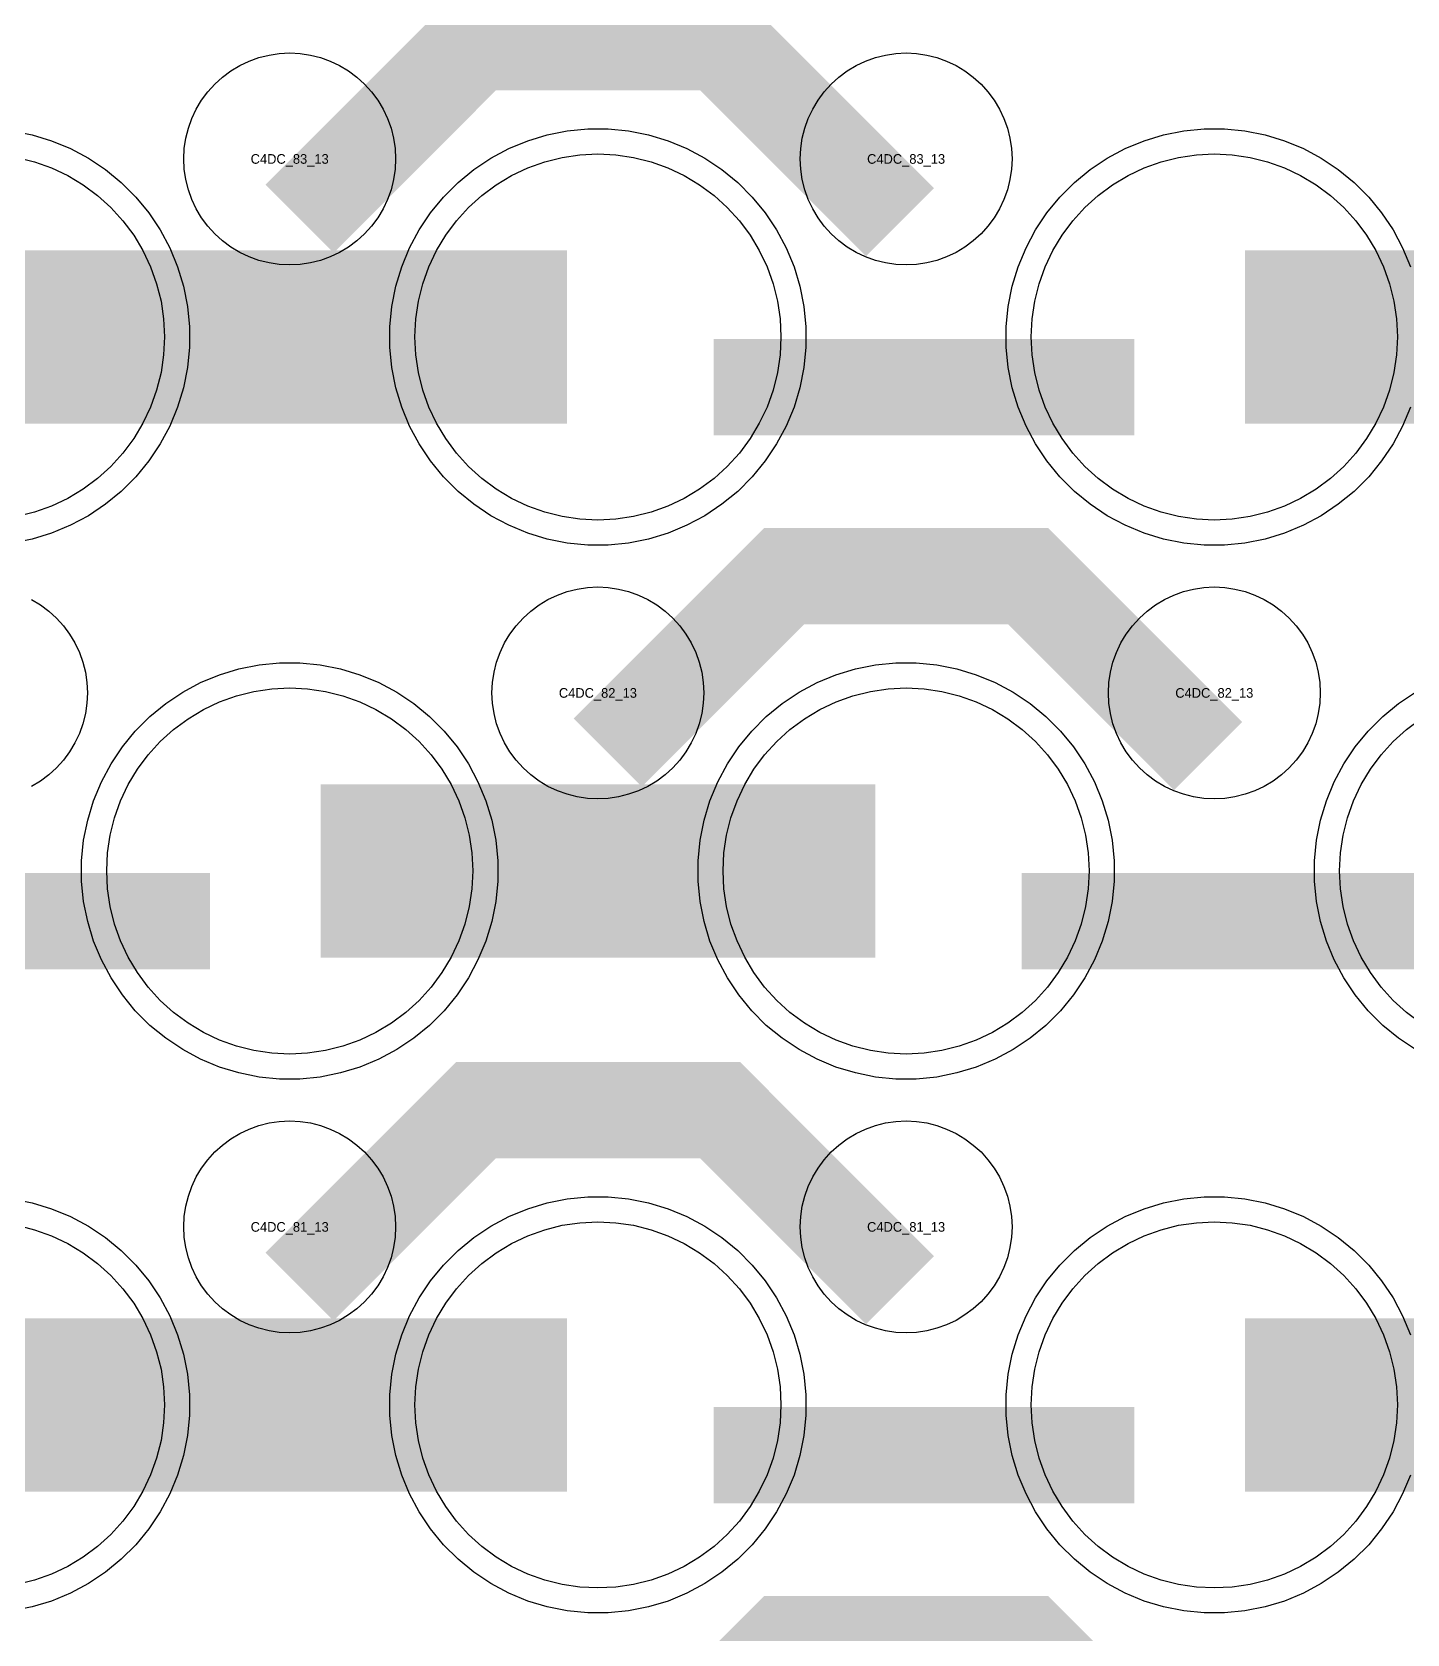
# Model space of a CAD drawing. Extents: x -11880 to 11880, y -14992 to 14992.
# Drawn here: x -7906.9 to -7550, y -3675.3 to -3259.6 of the extents above; entities that cross this region are included whole.
import ezdxf
from ezdxf.enums import TextEntityAlignment as Align

# ---------------------------------------------------------------- set-up
doc = ezdxf.new("R2010")
doc.units = 0
doc.header["$MEASUREMENT"] = 0
for name, color, linetype in [('GDS_775_DT_237', 138, 'CONTINUOUS'), ('RDL1_FS', 34, 'CONTINUOUS'), ('RDL_BS', 160, 'CONTINUOUS')]:
    doc.layers.add(name, color=color, linetype=linetype)

msp = doc.modelspace()

# ---------------------------------------------------------------- linework, layer by layer
at = {"layer": 'RDL1_FS'}
for points in [[(-7910.732, -3292.149), (-7906.209, -3293.281), (-7901.819, -3294.853), (-7897.605, -3296.845), (-7893.605, -3299.243), (-7889.86, -3302.021), (-7886.406, -3305.151), (-7883.276, -3308.605), (-7880.498, -3312.35), (-7878.1, -3316.35), (-7876.108, -3320.564), (-7874.536, -3324.954), (-7873.404, -3329.477), (-7872.72, -3334.088), (-7872.491, -3338.745), (-7872.72, -3343.402), (-7873.404, -3348.013), (-7874.536, -3352.536), (-7876.108, -3356.926), (-7878.1, -3361.14), (-7880.498, -3365.14), (-7883.276, -3368.885), (-7886.406, -3372.339), (-7889.86, -3375.469), (-7893.605, -3378.247), (-7897.605, -3380.645), (-7901.819, -3382.637), (-7906.209, -3384.209), (-7910.732, -3385.341)], [(-7546.395, -3516.812), (-7550.14, -3514.034), (-7553.594, -3510.904), (-7556.724, -3507.45), (-7559.502, -3503.705), (-7561.9, -3499.705), (-7563.892, -3495.491), (-7565.464, -3491.101), (-7566.596, -3486.578), (-7567.28, -3481.967), (-7567.509, -3477.31), (-7567.28, -3472.653), (-7566.596, -3468.042), (-7565.464, -3463.519), (-7563.892, -3459.129), (-7561.9, -3454.915), (-7559.502, -3450.915), (-7556.724, -3447.17), (-7553.594, -3443.716), (-7550.14, -3440.586), (-7546.395, -3437.808)], [(-7910.732, -3569.279), (-7906.209, -3570.411), (-7901.819, -3571.983), (-7897.605, -3573.975), (-7893.605, -3576.373), (-7889.86, -3579.151), (-7886.406, -3582.281), (-7883.276, -3585.735), (-7880.498, -3589.48), (-7878.1, -3593.48), (-7876.108, -3597.694), (-7874.536, -3602.084), (-7873.404, -3606.607), (-7872.72, -3611.218), (-7872.491, -3615.875), (-7872.72, -3620.532), (-7873.404, -3625.143), (-7874.536, -3629.666), (-7876.108, -3634.056), (-7878.1, -3638.27), (-7880.498, -3642.27), (-7883.276, -3646.015), (-7886.406, -3649.469), (-7889.86, -3652.599), (-7893.605, -3655.377), (-7897.605, -3657.775), (-7901.819, -3659.767), (-7906.209, -3661.339), (-7910.732, -3662.471)]]:
    msp.add_lwpolyline(points, dxfattribs=at)
for points in [[(-7760, -3386.254), (-7764.657, -3386.025), (-7769.268, -3385.341), (-7773.791, -3384.209), (-7778.181, -3382.637), (-7782.395, -3380.645), (-7786.395, -3378.247), (-7790.14, -3375.469), (-7793.594, -3372.339), (-7796.724, -3368.885), (-7799.502, -3365.14), (-7801.9, -3361.14), (-7803.892, -3356.926), (-7805.464, -3352.536), (-7806.596, -3348.013), (-7807.28, -3343.402), (-7807.509, -3338.745), (-7807.28, -3334.088), (-7806.596, -3329.477), (-7805.464, -3324.954), (-7803.892, -3320.564), (-7801.9, -3316.35), (-7799.502, -3312.35), (-7796.724, -3308.605), (-7793.594, -3305.151), (-7790.14, -3302.021), (-7786.395, -3299.243), (-7782.395, -3296.845), (-7778.181, -3294.853), (-7773.791, -3293.281), (-7769.268, -3292.149), (-7764.657, -3291.465), (-7760, -3291.236), (-7755.343, -3291.465), (-7750.732, -3292.149), (-7746.209, -3293.281), (-7741.819, -3294.853), (-7737.605, -3296.845), (-7733.605, -3299.243), (-7729.86, -3302.021), (-7726.406, -3305.151), (-7723.276, -3308.605), (-7720.498, -3312.35), (-7718.1, -3316.35), (-7716.108, -3320.564), (-7714.536, -3324.954), (-7713.404, -3329.477), (-7712.72, -3334.088), (-7712.491, -3338.745), (-7712.72, -3343.402), (-7713.404, -3348.013), (-7714.536, -3352.536), (-7716.108, -3356.926), (-7718.1, -3361.14), (-7720.498, -3365.14), (-7723.276, -3368.885), (-7726.406, -3372.339), (-7729.86, -3375.469), (-7733.605, -3378.247), (-7737.605, -3380.645), (-7741.819, -3382.637), (-7746.209, -3384.209), (-7750.732, -3385.341), (-7755.343, -3386.025)], [(-7600, -3386.254), (-7604.657, -3386.025), (-7609.268, -3385.341), (-7613.791, -3384.209), (-7618.181, -3382.637), (-7622.395, -3380.645), (-7626.395, -3378.247), (-7630.14, -3375.469), (-7633.594, -3372.339), (-7636.724, -3368.885), (-7639.502, -3365.14), (-7641.9, -3361.14), (-7643.892, -3356.926), (-7645.464, -3352.536), (-7646.596, -3348.013), (-7647.28, -3343.402), (-7647.509, -3338.745), (-7647.28, -3334.088), (-7646.596, -3329.477), (-7645.464, -3324.954), (-7643.892, -3320.564), (-7641.9, -3316.35), (-7639.502, -3312.35), (-7636.724, -3308.605), (-7633.594, -3305.151), (-7630.14, -3302.021), (-7626.395, -3299.243), (-7622.395, -3296.845), (-7618.181, -3294.853), (-7613.791, -3293.281), (-7609.268, -3292.149), (-7604.657, -3291.465), (-7600, -3291.236), (-7595.343, -3291.465), (-7590.732, -3292.149), (-7586.209, -3293.281), (-7581.819, -3294.853), (-7577.605, -3296.845), (-7573.605, -3299.243), (-7569.86, -3302.021), (-7566.406, -3305.151), (-7563.276, -3308.605), (-7560.498, -3312.35), (-7558.1, -3316.35), (-7556.108, -3320.564), (-7554.536, -3324.954), (-7553.404, -3329.477), (-7552.72, -3334.088), (-7552.491, -3338.745), (-7552.72, -3343.402), (-7553.404, -3348.013), (-7554.536, -3352.536), (-7556.108, -3356.926), (-7558.1, -3361.14), (-7560.498, -3365.14), (-7563.276, -3368.885), (-7566.406, -3372.339), (-7569.86, -3375.469), (-7573.605, -3378.247), (-7577.605, -3380.645), (-7581.819, -3382.637), (-7586.209, -3384.209), (-7590.732, -3385.341), (-7595.343, -3386.025)], [(-7840, -3524.819), (-7844.657, -3524.59), (-7849.268, -3523.906), (-7853.791, -3522.774), (-7858.181, -3521.202), (-7862.395, -3519.21), (-7866.395, -3516.812), (-7870.14, -3514.034), (-7873.594, -3510.904), (-7876.724, -3507.45), (-7879.502, -3503.705), (-7881.9, -3499.705), (-7883.892, -3495.491), (-7885.464, -3491.101), (-7886.596, -3486.578), (-7887.28, -3481.967), (-7887.509, -3477.31), (-7887.28, -3472.653), (-7886.596, -3468.042), (-7885.464, -3463.519), (-7883.892, -3459.129), (-7881.9, -3454.915), (-7879.502, -3450.915), (-7876.724, -3447.17), (-7873.594, -3443.716), (-7870.14, -3440.586), (-7866.395, -3437.808), (-7862.395, -3435.41), (-7858.181, -3433.418), (-7853.791, -3431.846), (-7849.268, -3430.714), (-7844.657, -3430.03), (-7840, -3429.801), (-7835.343, -3430.03), (-7830.732, -3430.714), (-7826.209, -3431.846), (-7821.819, -3433.418), (-7817.605, -3435.41), (-7813.605, -3437.808), (-7809.86, -3440.586), (-7806.406, -3443.716), (-7803.276, -3447.17), (-7800.498, -3450.915), (-7798.1, -3454.915), (-7796.108, -3459.129), (-7794.536, -3463.519), (-7793.404, -3468.042), (-7792.72, -3472.653), (-7792.491, -3477.31), (-7792.72, -3481.967), (-7793.404, -3486.578), (-7794.536, -3491.101), (-7796.108, -3495.491), (-7798.1, -3499.705), (-7800.498, -3503.705), (-7803.276, -3507.45), (-7806.406, -3510.904), (-7809.86, -3514.034), (-7813.605, -3516.812), (-7817.605, -3519.21), (-7821.819, -3521.202), (-7826.209, -3522.774), (-7830.732, -3523.906), (-7835.343, -3524.59)], [(-7680, -3524.819), (-7684.657, -3524.59), (-7689.268, -3523.906), (-7693.791, -3522.774), (-7698.181, -3521.202), (-7702.395, -3519.21), (-7706.395, -3516.812), (-7710.14, -3514.034), (-7713.594, -3510.904), (-7716.724, -3507.45), (-7719.502, -3503.705), (-7721.9, -3499.705), (-7723.892, -3495.491), (-7725.464, -3491.101), (-7726.596, -3486.578), (-7727.28, -3481.967), (-7727.509, -3477.31), (-7727.28, -3472.653), (-7726.596, -3468.042), (-7725.464, -3463.519), (-7723.892, -3459.129), (-7721.9, -3454.915), (-7719.502, -3450.915), (-7716.724, -3447.17), (-7713.594, -3443.716), (-7710.14, -3440.586), (-7706.395, -3437.808), (-7702.395, -3435.41), (-7698.181, -3433.418), (-7693.791, -3431.846), (-7689.268, -3430.714), (-7684.657, -3430.03), (-7680, -3429.801), (-7675.343, -3430.03), (-7670.732, -3430.714), (-7666.209, -3431.846), (-7661.819, -3433.418), (-7657.605, -3435.41), (-7653.605, -3437.808), (-7649.86, -3440.586), (-7646.406, -3443.716), (-7643.276, -3447.17), (-7640.498, -3450.915), (-7638.1, -3454.915), (-7636.108, -3459.129), (-7634.536, -3463.519), (-7633.404, -3468.042), (-7632.72, -3472.653), (-7632.491, -3477.31), (-7632.72, -3481.967), (-7633.404, -3486.578), (-7634.536, -3491.101), (-7636.108, -3495.491), (-7638.1, -3499.705), (-7640.498, -3503.705), (-7643.276, -3507.45), (-7646.406, -3510.904), (-7649.86, -3514.034), (-7653.605, -3516.812), (-7657.605, -3519.21), (-7661.819, -3521.202), (-7666.209, -3522.774), (-7670.732, -3523.906), (-7675.343, -3524.59)], [(-7760, -3663.384), (-7764.657, -3663.155), (-7769.268, -3662.471), (-7773.791, -3661.339), (-7778.181, -3659.767), (-7782.395, -3657.775), (-7786.395, -3655.377), (-7790.14, -3652.599), (-7793.594, -3649.469), (-7796.724, -3646.015), (-7799.502, -3642.27), (-7801.9, -3638.27), (-7803.892, -3634.056), (-7805.464, -3629.666), (-7806.596, -3625.143), (-7807.28, -3620.532), (-7807.509, -3615.875), (-7807.28, -3611.218), (-7806.596, -3606.607), (-7805.464, -3602.084), (-7803.892, -3597.694), (-7801.9, -3593.48), (-7799.502, -3589.48), (-7796.724, -3585.735), (-7793.594, -3582.281), (-7790.14, -3579.151), (-7786.395, -3576.373), (-7782.395, -3573.975), (-7778.181, -3571.983), (-7773.791, -3570.411), (-7769.268, -3569.279), (-7764.657, -3568.595), (-7760, -3568.366), (-7755.343, -3568.595), (-7750.732, -3569.279), (-7746.209, -3570.411), (-7741.819, -3571.983), (-7737.605, -3573.975), (-7733.605, -3576.373), (-7729.86, -3579.151), (-7726.406, -3582.281), (-7723.276, -3585.735), (-7720.498, -3589.48), (-7718.1, -3593.48), (-7716.108, -3597.694), (-7714.536, -3602.084), (-7713.404, -3606.607), (-7712.72, -3611.218), (-7712.491, -3615.875), (-7712.72, -3620.532), (-7713.404, -3625.143), (-7714.536, -3629.666), (-7716.108, -3634.056), (-7718.1, -3638.27), (-7720.498, -3642.27), (-7723.276, -3646.015), (-7726.406, -3649.469), (-7729.86, -3652.599), (-7733.605, -3655.377), (-7737.605, -3657.775), (-7741.819, -3659.767), (-7746.209, -3661.339), (-7750.732, -3662.471), (-7755.343, -3663.155)], [(-7600, -3663.384), (-7604.657, -3663.155), (-7609.268, -3662.471), (-7613.791, -3661.339), (-7618.181, -3659.767), (-7622.395, -3657.775), (-7626.395, -3655.377), (-7630.14, -3652.599), (-7633.594, -3649.469), (-7636.724, -3646.015), (-7639.502, -3642.27), (-7641.9, -3638.27), (-7643.892, -3634.056), (-7645.464, -3629.666), (-7646.596, -3625.143), (-7647.28, -3620.532), (-7647.509, -3615.875), (-7647.28, -3611.218), (-7646.596, -3606.607), (-7645.464, -3602.084), (-7643.892, -3597.694), (-7641.9, -3593.48), (-7639.502, -3589.48), (-7636.724, -3585.735), (-7633.594, -3582.281), (-7630.14, -3579.151), (-7626.395, -3576.373), (-7622.395, -3573.975), (-7618.181, -3571.983), (-7613.791, -3570.411), (-7609.268, -3569.279), (-7604.657, -3568.595), (-7600, -3568.366), (-7595.343, -3568.595), (-7590.732, -3569.279), (-7586.209, -3570.411), (-7581.819, -3571.983), (-7577.605, -3573.975), (-7573.605, -3576.373), (-7569.86, -3579.151), (-7566.406, -3582.281), (-7563.276, -3585.735), (-7560.498, -3589.48), (-7558.1, -3593.48), (-7556.108, -3597.694), (-7554.536, -3602.084), (-7553.404, -3606.607), (-7552.72, -3611.218), (-7552.491, -3615.875), (-7552.72, -3620.532), (-7553.404, -3625.143), (-7554.536, -3629.666), (-7556.108, -3634.056), (-7558.1, -3638.27), (-7560.498, -3642.27), (-7563.276, -3646.015), (-7566.406, -3649.469), (-7569.86, -3652.599), (-7573.605, -3655.377), (-7577.605, -3657.775), (-7581.819, -3659.767), (-7586.209, -3661.339), (-7590.732, -3662.471), (-7595.343, -3663.155)]]:
    msp.add_lwpolyline(points, close=True, dxfattribs=at)
for points in [[(-7911.998, -3338.745, 45, 45, 0), (-7839.998, -3338.745, 45, 45, 0)], [(-7839.998, -3338.745, 45, 45, 0), (-7767.998, -3338.745, 45, 45, 0)], [(-7591.998, -3338.745, 45, 45, 0), (-7519.998, -3338.745, 45, 45, 0)], [(-7831.998, -3477.31, 45, 45, 0), (-7759.998, -3477.31, 45, 45, 0)], [(-7759.998, -3477.31, 45, 45, 0), (-7687.998, -3477.31, 45, 45, 0)], [(-7911.998, -3615.875, 45, 45, 0), (-7839.998, -3615.875, 45, 45, 0)], [(-7839.998, -3615.875, 45, 45, 0), (-7767.998, -3615.875, 45, 45, 0)], [(-7591.998, -3615.875, 45, 45, 0), (-7519.998, -3615.875, 45, 45, 0)]]:
    msp.add_lwpolyline(points, format="xyseb", dxfattribs=at)
at = {"layer": 'RDL_BS'}
for points in [[(-7837.438, -3308.059, 25, 25, 0), (-7791.623, -3262.244, 25, 25, 0), (-7758.07, -3262.244, 25, 25, 0)], [(-7681.599, -3308.958, 25, 25, 0), (-7728.313, -3262.244, 25, 25, 0), (-7758.071, -3262.244, 25, 25, 0)], [(-7729.984, -3351.758, 25, 25, 0), (-7620.719, -3351.758, 25, 25, 0)], [(-7757.438, -3446.624, 25, 25, 0), (-7711.623, -3400.809, 25, 25, 0), (-7678.07, -3400.809, 25, 25, 0)], [(-7601.599, -3447.523, 25, 25, 0), (-7648.313, -3400.809, 25, 25, 0), (-7678.071, -3400.809, 25, 25, 0)], [(-7969.984, -3490.323, 25, 25, 0), (-7860.719, -3490.323, 25, 25, 0)], [(-7649.984, -3490.323, 25, 25, 0), (-7540.719, -3490.323, 25, 25, 0)], [(-7837.438, -3585.189, 25, 25, 0), (-7791.623, -3539.374, 25, 25, 0), (-7758.07, -3539.374, 25, 25, 0)], [(-7681.599, -3586.088, 25, 25, 0), (-7728.313, -3539.374, 25, 25, 0), (-7758.071, -3539.374, 25, 25, 0)], [(-7729.984, -3628.888, 25, 25, 0), (-7620.719, -3628.888, 25, 25, 0)], [(-7757.438, -3723.754, 25, 25, 0), (-7711.623, -3677.939, 25, 25, 0), (-7678.07, -3677.939, 25, 25, 0)], [(-7601.599, -3724.653, 25, 25, 0), (-7648.313, -3677.939, 25, 25, 0), (-7678.071, -3677.939, 25, 25, 0)]]:
    msp.add_lwpolyline(points, format="xyseb", dxfattribs=at)
for points in [[(-7840, -3320.051), (-7842.693, -3319.919), (-7845.365, -3319.523), (-7847.984, -3318.866), (-7850.519, -3317.959), (-7852.956, -3316.807), (-7855.28, -3315.414), (-7857.443, -3313.811), (-7859.442, -3311.999), (-7861.254, -3310), (-7862.857, -3307.837), (-7864.25, -3305.513), (-7865.402, -3303.076), (-7866.309, -3300.541), (-7866.966, -3297.922), (-7867.362, -3295.25), (-7867.494, -3292.557), (-7867.362, -3289.864), (-7866.966, -3287.192), (-7866.309, -3284.573), (-7865.402, -3282.038), (-7864.25, -3279.601), (-7862.857, -3277.277), (-7861.254, -3275.114), (-7859.442, -3273.115), (-7857.443, -3271.303), (-7855.28, -3269.7), (-7852.956, -3268.307), (-7850.519, -3267.155), (-7847.984, -3266.248), (-7845.365, -3265.591), (-7842.693, -3265.195), (-7840, -3265.063), (-7837.307, -3265.195), (-7834.635, -3265.591), (-7832.016, -3266.248), (-7829.481, -3267.155), (-7827.044, -3268.307), (-7824.72, -3269.7), (-7822.557, -3271.303), (-7820.558, -3273.115), (-7818.746, -3275.114), (-7817.143, -3277.277), (-7815.75, -3279.601), (-7814.598, -3282.038), (-7813.691, -3284.573), (-7813.034, -3287.192), (-7812.638, -3289.864), (-7812.506, -3292.557), (-7812.638, -3295.25), (-7813.034, -3297.922), (-7813.691, -3300.541), (-7814.598, -3303.076), (-7815.75, -3305.513), (-7817.143, -3307.837), (-7818.746, -3310), (-7820.558, -3311.999), (-7822.557, -3313.811), (-7824.72, -3315.414), (-7827.044, -3316.807), (-7829.481, -3317.959), (-7832.016, -3318.866), (-7834.635, -3319.523), (-7837.307, -3319.919)], [(-7680, -3320.051), (-7682.693, -3319.919), (-7685.365, -3319.523), (-7687.984, -3318.866), (-7690.519, -3317.959), (-7692.956, -3316.807), (-7695.28, -3315.414), (-7697.443, -3313.811), (-7699.442, -3311.999), (-7701.254, -3310), (-7702.857, -3307.837), (-7704.25, -3305.513), (-7705.402, -3303.076), (-7706.309, -3300.541), (-7706.966, -3297.922), (-7707.362, -3295.25), (-7707.494, -3292.557), (-7707.362, -3289.864), (-7706.966, -3287.192), (-7706.309, -3284.573), (-7705.402, -3282.038), (-7704.25, -3279.601), (-7702.857, -3277.277), (-7701.254, -3275.114), (-7699.442, -3273.115), (-7697.443, -3271.303), (-7695.28, -3269.7), (-7692.956, -3268.307), (-7690.519, -3267.155), (-7687.984, -3266.248), (-7685.365, -3265.591), (-7682.693, -3265.195), (-7680, -3265.063), (-7677.307, -3265.195), (-7674.635, -3265.591), (-7672.016, -3266.248), (-7669.481, -3267.155), (-7667.044, -3268.307), (-7664.72, -3269.7), (-7662.557, -3271.303), (-7660.558, -3273.115), (-7658.746, -3275.114), (-7657.143, -3277.277), (-7655.75, -3279.601), (-7654.598, -3282.038), (-7653.691, -3284.573), (-7653.034, -3287.192), (-7652.638, -3289.864), (-7652.506, -3292.557), (-7652.638, -3295.25), (-7653.034, -3297.922), (-7653.691, -3300.541), (-7654.598, -3303.076), (-7655.75, -3305.513), (-7657.143, -3307.837), (-7658.746, -3310), (-7660.558, -3311.999), (-7662.557, -3313.811), (-7664.72, -3315.414), (-7667.044, -3316.807), (-7669.481, -3317.959), (-7672.016, -3318.866), (-7674.635, -3319.523), (-7677.307, -3319.919)], [(-7762.644, -3392.745), (-7767.938, -3392.228), (-7773.165, -3391.182), (-7778.205, -3389.651), (-7783.115, -3387.62), (-7787.777, -3385.128), (-7792.191, -3382.181), (-7796.292, -3378.819), (-7800.074, -3375.037), (-7803.436, -3370.936), (-7806.383, -3366.522), (-7808.875, -3361.86), (-7810.906, -3356.95), (-7812.437, -3351.91), (-7813.483, -3346.683), (-7814, -3341.389), (-7814, -3336.101), (-7813.483, -3330.807), (-7812.437, -3325.58), (-7810.906, -3320.54), (-7808.875, -3315.63), (-7806.383, -3310.968), (-7803.436, -3306.554), (-7800.074, -3302.453), (-7796.292, -3298.671), (-7792.191, -3295.309), (-7787.777, -3292.362), (-7783.115, -3289.87), (-7778.205, -3287.839), (-7773.165, -3286.308), (-7767.938, -3285.262), (-7762.644, -3284.745), (-7757.356, -3284.745), (-7752.062, -3285.262), (-7746.835, -3286.308), (-7741.795, -3287.839), (-7736.885, -3289.87), (-7732.223, -3292.362), (-7727.809, -3295.309), (-7723.708, -3298.671), (-7719.926, -3302.453), (-7716.564, -3306.554), (-7713.617, -3310.968), (-7711.125, -3315.63), (-7709.094, -3320.54), (-7707.563, -3325.58), (-7706.517, -3330.807), (-7706, -3336.101), (-7706, -3341.389), (-7706.517, -3346.683), (-7707.563, -3351.91), (-7709.094, -3356.95), (-7711.125, -3361.86), (-7713.617, -3366.522), (-7716.564, -3370.936), (-7719.926, -3375.037), (-7723.708, -3378.819), (-7727.809, -3382.181), (-7732.223, -3385.128), (-7736.885, -3387.62), (-7741.795, -3389.651), (-7746.835, -3391.182), (-7752.062, -3392.228), (-7757.356, -3392.745)], [(-7760, -3458.616), (-7762.693, -3458.484), (-7765.365, -3458.088), (-7767.984, -3457.431), (-7770.519, -3456.524), (-7772.956, -3455.372), (-7775.28, -3453.979), (-7777.443, -3452.376), (-7779.442, -3450.564), (-7781.254, -3448.565), (-7782.857, -3446.402), (-7784.25, -3444.078), (-7785.402, -3441.641), (-7786.309, -3439.106), (-7786.966, -3436.487), (-7787.362, -3433.815), (-7787.494, -3431.122), (-7787.362, -3428.429), (-7786.966, -3425.757), (-7786.309, -3423.138), (-7785.402, -3420.603), (-7784.25, -3418.166), (-7782.857, -3415.842), (-7781.254, -3413.679), (-7779.442, -3411.68), (-7777.443, -3409.868), (-7775.28, -3408.265), (-7772.956, -3406.872), (-7770.519, -3405.72), (-7767.984, -3404.813), (-7765.365, -3404.156), (-7762.693, -3403.76), (-7760, -3403.628), (-7757.307, -3403.76), (-7754.635, -3404.156), (-7752.016, -3404.813), (-7749.481, -3405.72), (-7747.044, -3406.872), (-7744.72, -3408.265), (-7742.557, -3409.868), (-7740.558, -3411.68), (-7738.746, -3413.679), (-7737.143, -3415.842), (-7735.75, -3418.166), (-7734.598, -3420.603), (-7733.691, -3423.138), (-7733.034, -3425.757), (-7732.638, -3428.429), (-7732.506, -3431.122), (-7732.638, -3433.815), (-7733.034, -3436.487), (-7733.691, -3439.106), (-7734.598, -3441.641), (-7735.75, -3444.078), (-7737.143, -3446.402), (-7738.746, -3448.565), (-7740.558, -3450.564), (-7742.557, -3452.376), (-7744.72, -3453.979), (-7747.044, -3455.372), (-7749.481, -3456.524), (-7752.016, -3457.431), (-7754.635, -3458.088), (-7757.307, -3458.484)], [(-7600, -3458.616), (-7602.693, -3458.484), (-7605.365, -3458.088), (-7607.984, -3457.431), (-7610.519, -3456.524), (-7612.956, -3455.372), (-7615.28, -3453.979), (-7617.443, -3452.376), (-7619.442, -3450.564), (-7621.254, -3448.565), (-7622.857, -3446.402), (-7624.25, -3444.078), (-7625.402, -3441.641), (-7626.309, -3439.106), (-7626.966, -3436.487), (-7627.362, -3433.815), (-7627.494, -3431.122), (-7627.362, -3428.429), (-7626.966, -3425.757), (-7626.309, -3423.138), (-7625.402, -3420.603), (-7624.25, -3418.166), (-7622.857, -3415.842), (-7621.254, -3413.679), (-7619.442, -3411.68), (-7617.443, -3409.868), (-7615.28, -3408.265), (-7612.956, -3406.872), (-7610.519, -3405.72), (-7607.984, -3404.813), (-7605.365, -3404.156), (-7602.693, -3403.76), (-7600, -3403.628), (-7597.307, -3403.76), (-7594.635, -3404.156), (-7592.016, -3404.813), (-7589.481, -3405.72), (-7587.044, -3406.872), (-7584.72, -3408.265), (-7582.557, -3409.868), (-7580.558, -3411.68), (-7578.746, -3413.679), (-7577.143, -3415.842), (-7575.75, -3418.166), (-7574.598, -3420.603), (-7573.691, -3423.138), (-7573.034, -3425.757), (-7572.638, -3428.429), (-7572.506, -3431.122), (-7572.638, -3433.815), (-7573.034, -3436.487), (-7573.691, -3439.106), (-7574.598, -3441.641), (-7575.75, -3444.078), (-7577.143, -3446.402), (-7578.746, -3448.565), (-7580.558, -3450.564), (-7582.557, -3452.376), (-7584.72, -3453.979), (-7587.044, -3455.372), (-7589.481, -3456.524), (-7592.016, -3457.431), (-7594.635, -3458.088), (-7597.307, -3458.484)], [(-7842.644, -3531.31), (-7847.938, -3530.793), (-7853.165, -3529.747), (-7858.205, -3528.216), (-7863.115, -3526.185), (-7867.777, -3523.693), (-7872.191, -3520.746), (-7876.292, -3517.384), (-7880.074, -3513.602), (-7883.436, -3509.501), (-7886.383, -3505.087), (-7888.875, -3500.425), (-7890.906, -3495.515), (-7892.437, -3490.475), (-7893.483, -3485.248), (-7894, -3479.954), (-7894, -3474.666), (-7893.483, -3469.372), (-7892.437, -3464.145), (-7890.906, -3459.105), (-7888.875, -3454.195), (-7886.383, -3449.533), (-7883.436, -3445.119), (-7880.074, -3441.018), (-7876.292, -3437.236), (-7872.191, -3433.874), (-7867.777, -3430.927), (-7863.115, -3428.435), (-7858.205, -3426.404), (-7853.165, -3424.873), (-7847.938, -3423.827), (-7842.644, -3423.31), (-7837.356, -3423.31), (-7832.062, -3423.827), (-7826.835, -3424.873), (-7821.795, -3426.404), (-7816.885, -3428.435), (-7812.223, -3430.927), (-7807.809, -3433.874), (-7803.708, -3437.236), (-7799.926, -3441.018), (-7796.564, -3445.119), (-7793.617, -3449.533), (-7791.125, -3454.195), (-7789.094, -3459.105), (-7787.563, -3464.145), (-7786.517, -3469.372), (-7786, -3474.666), (-7786, -3479.954), (-7786.517, -3485.248), (-7787.563, -3490.475), (-7789.094, -3495.515), (-7791.125, -3500.425), (-7793.617, -3505.087), (-7796.564, -3509.501), (-7799.926, -3513.602), (-7803.708, -3517.384), (-7807.809, -3520.746), (-7812.223, -3523.693), (-7816.885, -3526.185), (-7821.795, -3528.216), (-7826.835, -3529.747), (-7832.062, -3530.793), (-7837.356, -3531.31)], [(-7682.644, -3531.31), (-7687.938, -3530.793), (-7693.165, -3529.747), (-7698.205, -3528.216), (-7703.115, -3526.185), (-7707.777, -3523.693), (-7712.191, -3520.746), (-7716.292, -3517.384), (-7720.074, -3513.602), (-7723.436, -3509.501), (-7726.383, -3505.087), (-7728.875, -3500.425), (-7730.906, -3495.515), (-7732.437, -3490.475), (-7733.483, -3485.248), (-7734, -3479.954), (-7734, -3474.666), (-7733.483, -3469.372), (-7732.437, -3464.145), (-7730.906, -3459.105), (-7728.875, -3454.195), (-7726.383, -3449.533), (-7723.436, -3445.119), (-7720.074, -3441.018), (-7716.292, -3437.236), (-7712.191, -3433.874), (-7707.777, -3430.927), (-7703.115, -3428.435), (-7698.205, -3426.404), (-7693.165, -3424.873), (-7687.938, -3423.827), (-7682.644, -3423.31), (-7677.356, -3423.31), (-7672.062, -3423.827), (-7666.835, -3424.873), (-7661.795, -3426.404), (-7656.885, -3428.435), (-7652.223, -3430.927), (-7647.809, -3433.874), (-7643.708, -3437.236), (-7639.926, -3441.018), (-7636.564, -3445.119), (-7633.617, -3449.533), (-7631.125, -3454.195), (-7629.094, -3459.105), (-7627.563, -3464.145), (-7626.517, -3469.372), (-7626, -3474.666), (-7626, -3479.954), (-7626.517, -3485.248), (-7627.563, -3490.475), (-7629.094, -3495.515), (-7631.125, -3500.425), (-7633.617, -3505.087), (-7636.564, -3509.501), (-7639.926, -3513.602), (-7643.708, -3517.384), (-7647.809, -3520.746), (-7652.223, -3523.693), (-7656.885, -3526.185), (-7661.795, -3528.216), (-7666.835, -3529.747), (-7672.062, -3530.793), (-7677.356, -3531.31)], [(-7840, -3597.181), (-7842.693, -3597.049), (-7845.365, -3596.653), (-7847.984, -3595.996), (-7850.519, -3595.089), (-7852.956, -3593.937), (-7855.28, -3592.544), (-7857.443, -3590.941), (-7859.442, -3589.129), (-7861.254, -3587.13), (-7862.857, -3584.967), (-7864.25, -3582.643), (-7865.402, -3580.206), (-7866.309, -3577.671), (-7866.966, -3575.052), (-7867.362, -3572.38), (-7867.494, -3569.687), (-7867.362, -3566.994), (-7866.966, -3564.322), (-7866.309, -3561.703), (-7865.402, -3559.168), (-7864.25, -3556.731), (-7862.857, -3554.407), (-7861.254, -3552.244), (-7859.442, -3550.245), (-7857.443, -3548.433), (-7855.28, -3546.83), (-7852.956, -3545.437), (-7850.519, -3544.285), (-7847.984, -3543.378), (-7845.365, -3542.721), (-7842.693, -3542.325), (-7840, -3542.193), (-7837.307, -3542.325), (-7834.635, -3542.721), (-7832.016, -3543.378), (-7829.481, -3544.285), (-7827.044, -3545.437), (-7824.72, -3546.83), (-7822.557, -3548.433), (-7820.558, -3550.245), (-7818.746, -3552.244), (-7817.143, -3554.407), (-7815.75, -3556.731), (-7814.598, -3559.168), (-7813.691, -3561.703), (-7813.034, -3564.322), (-7812.638, -3566.994), (-7812.506, -3569.687), (-7812.638, -3572.38), (-7813.034, -3575.052), (-7813.691, -3577.671), (-7814.598, -3580.206), (-7815.75, -3582.643), (-7817.143, -3584.967), (-7818.746, -3587.13), (-7820.558, -3589.129), (-7822.557, -3590.941), (-7824.72, -3592.544), (-7827.044, -3593.937), (-7829.481, -3595.089), (-7832.016, -3595.996), (-7834.635, -3596.653), (-7837.307, -3597.049)], [(-7680, -3597.181), (-7682.693, -3597.049), (-7685.365, -3596.653), (-7687.984, -3595.996), (-7690.519, -3595.089), (-7692.956, -3593.937), (-7695.28, -3592.544), (-7697.443, -3590.941), (-7699.442, -3589.129), (-7701.254, -3587.13), (-7702.857, -3584.967), (-7704.25, -3582.643), (-7705.402, -3580.206), (-7706.309, -3577.671), (-7706.966, -3575.052), (-7707.362, -3572.38), (-7707.494, -3569.687), (-7707.362, -3566.994), (-7706.966, -3564.322), (-7706.309, -3561.703), (-7705.402, -3559.168), (-7704.25, -3556.731), (-7702.857, -3554.407), (-7701.254, -3552.244), (-7699.442, -3550.245), (-7697.443, -3548.433), (-7695.28, -3546.83), (-7692.956, -3545.437), (-7690.519, -3544.285), (-7687.984, -3543.378), (-7685.365, -3542.721), (-7682.693, -3542.325), (-7680, -3542.193), (-7677.307, -3542.325), (-7674.635, -3542.721), (-7672.016, -3543.378), (-7669.481, -3544.285), (-7667.044, -3545.437), (-7664.72, -3546.83), (-7662.557, -3548.433), (-7660.558, -3550.245), (-7658.746, -3552.244), (-7657.143, -3554.407), (-7655.75, -3556.731), (-7654.598, -3559.168), (-7653.691, -3561.703), (-7653.034, -3564.322), (-7652.638, -3566.994), (-7652.506, -3569.687), (-7652.638, -3572.38), (-7653.034, -3575.052), (-7653.691, -3577.671), (-7654.598, -3580.206), (-7655.75, -3582.643), (-7657.143, -3584.967), (-7658.746, -3587.13), (-7660.558, -3589.129), (-7662.557, -3590.941), (-7664.72, -3592.544), (-7667.044, -3593.937), (-7669.481, -3595.089), (-7672.016, -3595.996), (-7674.635, -3596.653), (-7677.307, -3597.049)], [(-7762.644, -3669.875), (-7767.938, -3669.358), (-7773.165, -3668.312), (-7778.205, -3666.781), (-7783.115, -3664.75), (-7787.777, -3662.258), (-7792.191, -3659.311), (-7796.292, -3655.949), (-7800.074, -3652.167), (-7803.436, -3648.066), (-7806.383, -3643.652), (-7808.875, -3638.99), (-7810.906, -3634.08), (-7812.437, -3629.04), (-7813.483, -3623.813), (-7814, -3618.519), (-7814, -3613.231), (-7813.483, -3607.937), (-7812.437, -3602.71), (-7810.906, -3597.67), (-7808.875, -3592.76), (-7806.383, -3588.098), (-7803.436, -3583.684), (-7800.074, -3579.583), (-7796.292, -3575.801), (-7792.191, -3572.439), (-7787.777, -3569.492), (-7783.115, -3567), (-7778.205, -3564.969), (-7773.165, -3563.438), (-7767.938, -3562.392), (-7762.644, -3561.875), (-7757.356, -3561.875), (-7752.062, -3562.392), (-7746.835, -3563.438), (-7741.795, -3564.969), (-7736.885, -3567), (-7732.223, -3569.492), (-7727.809, -3572.439), (-7723.708, -3575.801), (-7719.926, -3579.583), (-7716.564, -3583.684), (-7713.617, -3588.098), (-7711.125, -3592.76), (-7709.094, -3597.67), (-7707.563, -3602.71), (-7706.517, -3607.937), (-7706, -3613.231), (-7706, -3618.519), (-7706.517, -3623.813), (-7707.563, -3629.04), (-7709.094, -3634.08), (-7711.125, -3638.99), (-7713.617, -3643.652), (-7716.564, -3648.066), (-7719.926, -3652.167), (-7723.708, -3655.949), (-7727.809, -3659.311), (-7732.223, -3662.258), (-7736.885, -3664.75), (-7741.795, -3666.781), (-7746.835, -3668.312), (-7752.062, -3669.358), (-7757.356, -3669.875)]]:
    msp.add_lwpolyline(points, close=True, dxfattribs=at)
for points in [[(-7912.062, -3285.262), (-7906.835, -3286.308), (-7901.795, -3287.839), (-7896.885, -3289.87), (-7892.223, -3292.362), (-7887.809, -3295.309), (-7883.708, -3298.671), (-7879.926, -3302.453), (-7876.564, -3306.554), (-7873.617, -3310.968), (-7871.125, -3315.63), (-7869.094, -3320.54), (-7867.563, -3325.58), (-7866.517, -3330.807), (-7866, -3336.101), (-7866, -3341.389), (-7866.517, -3346.683), (-7867.563, -3351.91), (-7869.094, -3356.95), (-7871.125, -3361.86), (-7873.617, -3366.522), (-7876.564, -3370.936), (-7879.926, -3375.037), (-7883.708, -3378.819), (-7887.809, -3382.181), (-7892.223, -3385.128), (-7896.885, -3387.62), (-7901.795, -3389.651), (-7906.835, -3391.182), (-7912.062, -3392.228)], [(-7549.094, -3356.95), (-7551.125, -3361.86), (-7553.617, -3366.522), (-7556.564, -3370.936), (-7559.926, -3375.037), (-7563.708, -3378.819), (-7567.809, -3382.181), (-7572.223, -3385.128), (-7576.885, -3387.62), (-7581.795, -3389.651), (-7586.835, -3391.182), (-7592.062, -3392.228), (-7597.356, -3392.745), (-7602.644, -3392.745), (-7607.938, -3392.228), (-7613.165, -3391.182), (-7618.205, -3389.651), (-7623.115, -3387.62), (-7627.777, -3385.128), (-7632.191, -3382.181), (-7636.292, -3378.819), (-7640.074, -3375.037), (-7643.436, -3370.936), (-7646.383, -3366.522), (-7648.875, -3361.86), (-7650.906, -3356.95), (-7652.437, -3351.91), (-7653.483, -3346.683), (-7654, -3341.389), (-7654, -3336.101), (-7653.483, -3330.807), (-7652.437, -3325.58), (-7650.906, -3320.54), (-7648.875, -3315.63), (-7646.383, -3310.968), (-7643.436, -3306.554), (-7640.074, -3302.453), (-7636.292, -3298.671), (-7632.191, -3295.309), (-7627.777, -3292.362), (-7623.115, -3289.87), (-7618.205, -3287.839), (-7613.165, -3286.308), (-7607.938, -3285.262), (-7602.644, -3284.745), (-7597.356, -3284.745), (-7592.062, -3285.262), (-7586.835, -3286.308), (-7581.795, -3287.839), (-7576.885, -3289.87), (-7572.223, -3292.362), (-7567.809, -3295.309), (-7563.708, -3298.671), (-7559.926, -3302.453), (-7556.564, -3306.554), (-7553.617, -3310.968), (-7551.125, -3315.63), (-7549.094, -3320.54)], [(-7907.044, -3406.872), (-7904.72, -3408.265), (-7902.557, -3409.868), (-7900.558, -3411.68), (-7898.746, -3413.679), (-7897.143, -3415.842), (-7895.75, -3418.166), (-7894.598, -3420.603), (-7893.691, -3423.138), (-7893.034, -3425.757), (-7892.638, -3428.429), (-7892.506, -3431.122), (-7892.638, -3433.815), (-7893.034, -3436.487), (-7893.691, -3439.106), (-7894.598, -3441.641), (-7895.75, -3444.078), (-7897.143, -3446.402), (-7898.746, -3448.565), (-7900.558, -3450.564), (-7902.557, -3452.376), (-7904.72, -3453.979), (-7907.044, -3455.372)], [(-7547.777, -3523.693), (-7552.191, -3520.746), (-7556.292, -3517.384), (-7560.074, -3513.602), (-7563.436, -3509.501), (-7566.383, -3505.087), (-7568.875, -3500.425), (-7570.906, -3495.515), (-7572.437, -3490.475), (-7573.483, -3485.248), (-7574, -3479.954), (-7574, -3474.666), (-7573.483, -3469.372), (-7572.437, -3464.145), (-7570.906, -3459.105), (-7568.875, -3454.195), (-7566.383, -3449.533), (-7563.436, -3445.119), (-7560.074, -3441.018), (-7556.292, -3437.236), (-7552.191, -3433.874), (-7547.777, -3430.927)], [(-7912.062, -3562.392), (-7906.835, -3563.438), (-7901.795, -3564.969), (-7896.885, -3567), (-7892.223, -3569.492), (-7887.809, -3572.439), (-7883.708, -3575.801), (-7879.926, -3579.583), (-7876.564, -3583.684), (-7873.617, -3588.098), (-7871.125, -3592.76), (-7869.094, -3597.67), (-7867.563, -3602.71), (-7866.517, -3607.937), (-7866, -3613.231), (-7866, -3618.519), (-7866.517, -3623.813), (-7867.563, -3629.04), (-7869.094, -3634.08), (-7871.125, -3638.99), (-7873.617, -3643.652), (-7876.564, -3648.066), (-7879.926, -3652.167), (-7883.708, -3655.949), (-7887.809, -3659.311), (-7892.223, -3662.258), (-7896.885, -3664.75), (-7901.795, -3666.781), (-7906.835, -3668.312), (-7912.062, -3669.358)], [(-7549.094, -3634.08), (-7551.125, -3638.99), (-7553.617, -3643.652), (-7556.564, -3648.066), (-7559.926, -3652.167), (-7563.708, -3655.949), (-7567.809, -3659.311), (-7572.223, -3662.258), (-7576.885, -3664.75), (-7581.795, -3666.781), (-7586.835, -3668.312), (-7592.062, -3669.358), (-7597.356, -3669.875), (-7602.644, -3669.875), (-7607.938, -3669.358), (-7613.165, -3668.312), (-7618.205, -3666.781), (-7623.115, -3664.75), (-7627.777, -3662.258), (-7632.191, -3659.311), (-7636.292, -3655.949), (-7640.074, -3652.167), (-7643.436, -3648.066), (-7646.383, -3643.652), (-7648.875, -3638.99), (-7650.906, -3634.08), (-7652.437, -3629.04), (-7653.483, -3623.813), (-7654, -3618.519), (-7654, -3613.231), (-7653.483, -3607.937), (-7652.437, -3602.71), (-7650.906, -3597.67), (-7648.875, -3592.76), (-7646.383, -3588.098), (-7643.436, -3583.684), (-7640.074, -3579.583), (-7636.292, -3575.801), (-7632.191, -3572.439), (-7627.777, -3569.492), (-7623.115, -3567), (-7618.205, -3564.969), (-7613.165, -3563.438), (-7607.938, -3562.392), (-7602.644, -3561.875), (-7597.356, -3561.875), (-7592.062, -3562.392), (-7586.835, -3563.438), (-7581.795, -3564.969), (-7576.885, -3567), (-7572.223, -3569.492), (-7567.809, -3572.439), (-7563.708, -3575.801), (-7559.926, -3579.583), (-7556.564, -3583.684), (-7553.617, -3588.098), (-7551.125, -3592.76), (-7549.094, -3597.67)]]:
    msp.add_lwpolyline(points, dxfattribs=at)

# ---------------------------------------------------------------- texts
at = {"layer": 'GDS_775_DT_237'}
for s, p in [('C4DC_83_13', (-7840, -3292.557)), ('C4DC_83_13', (-7840, -3292.557)), ('C4DC_83_13', (-7680, -3292.557)), ('C4DC_83_13', (-7680, -3292.557)), ('C4DC_82_13', (-7760, -3431.122)), ('C4DC_82_13', (-7760, -3431.122)), ('C4DC_82_13', (-7600, -3431.122)), ('C4DC_82_13', (-7600, -3431.122)), ('C4DC_81_13', (-7840, -3569.687)), ('C4DC_81_13', (-7840, -3569.687)), ('C4DC_81_13', (-7680, -3569.687)), ('C4DC_81_13', (-7680, -3569.687))]:
    msp.add_text(s, height=2.5, dxfattribs=at).set_placement(p, align=Align.MIDDLE_CENTER)

doc.saveas('drawing.dxf')
